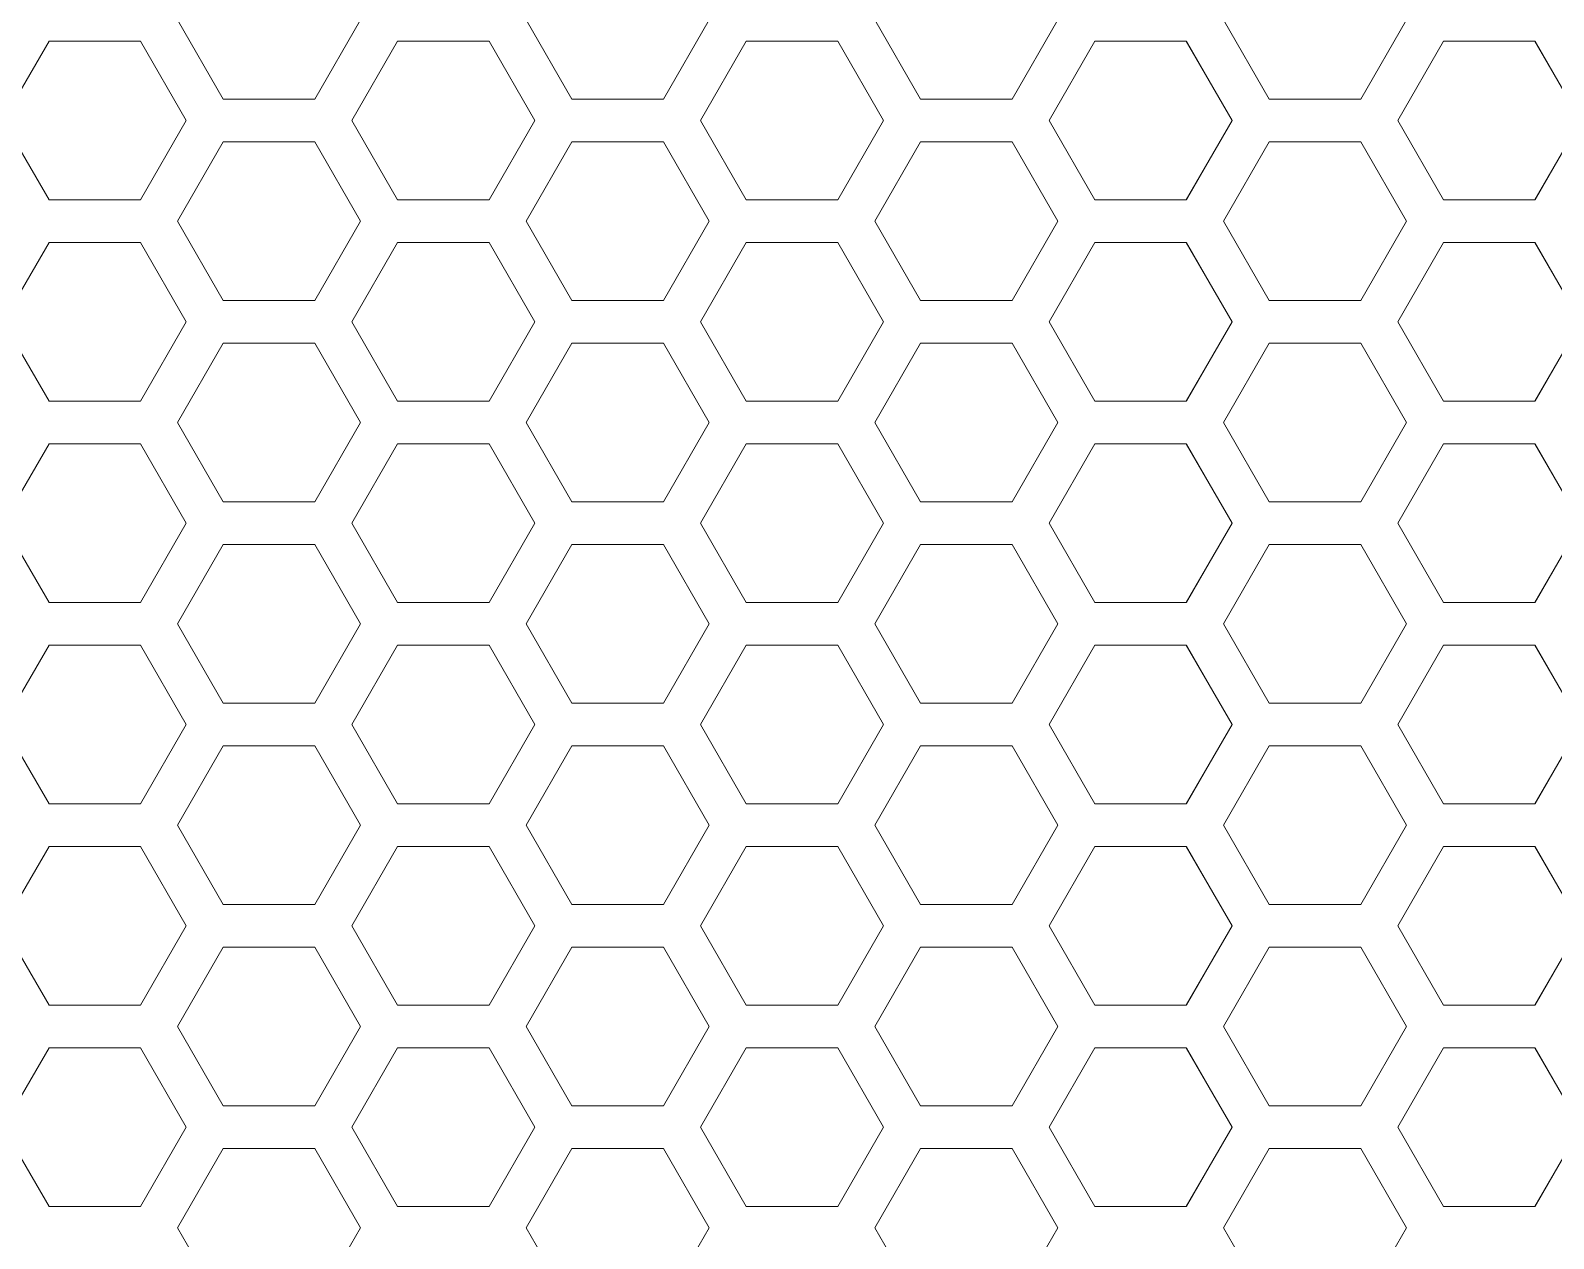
# Model space of a CAD drawing. Header units: millimetres. Extents: x 0 to 140, y -17 to 195.
# Drawn here: x 121.81 to 126.341, y 48.93 to 52.524 of the extents above; entities that cross this region are included whole.
import ezdxf

# ---------------------------------------------------------------- set-up
doc = ezdxf.new("R2010")
doc.units = ezdxf.units.MM
doc.layers.add('4203-42785_1_0', color=7, linetype='Continuous')

# ---------------------------------------------------------------- blocks, each defined once
blk = doc.blocks.new('a')
at = {"layer": '4203-42785_1_0', "color": 0, "linetype": 'ByBlock', "lineweight": 9}
for p, q in [((1506.8194, 385.2638), (1506.9262, 385.0789)), ((1507.1396, 385.0789), (1507.2464, 385.2638)), ((1507.6327, 385.2638), (1507.7395, 385.0789)), ((1507.9529, 385.0789), (1508.0596, 385.2638)), ((1508.446, 385.2638), (1508.5527, 385.0789)), ((1508.7661, 385.0789), (1508.8728, 385.2638)), ((1509.2593, 385.2638), (1509.366, 385.0789)), ((1509.5794, 385.0789), (1509.6862, 385.2638)), ((1511.6991, 385.2638), (1511.8058, 385.0789)), ((1512.0192, 385.0789), (1512.1259, 385.2638)), ((1512.5124, 385.2638), (1512.6191, 385.0789)), ((1512.8325, 385.0789), (1512.9393, 385.2638)), ((1513.3256, 385.2638), (1513.4323, 385.0789)), ((1513.6457, 385.0789), (1513.7524, 385.2638)), ((1514.1389, 385.2638), (1514.2456, 385.0789)), ((1514.459, 385.0789), (1514.5657, 385.2638)), ((1507.3328, 385.2139), (1507.2261, 385.029)), ((1507.5463, 385.2139), (1507.3328, 385.2139)), ((1507.653, 385.029), (1507.5463, 385.2139)), ((1508.1461, 385.2139), (1508.0394, 385.029)), ((1508.3595, 385.2139), (1508.1461, 385.2139)), ((1508.4662, 385.029), (1508.3595, 385.2139)), ((1508.9594, 385.2139), (1508.8527, 385.029)), ((1509.1728, 385.2139), (1508.9594, 385.2139)), ((1509.2795, 385.029), (1509.1728, 385.2139)), ((1509.7726, 385.2139), (1509.6659, 385.029)), ((1509.9861, 385.2139), (1509.7726, 385.2139)), ((1510.0928, 385.029), (1509.9861, 385.2139)), ((1511.3992, 385.2139), (1511.2925, 385.029)), ((1511.6126, 385.2139), (1511.3992, 385.2139)), ((1511.7193, 385.029), (1511.6126, 385.2139)), ((1512.2124, 385.2139), (1512.1057, 385.029)), ((1512.4259, 385.2139), (1512.2124, 385.2139)), ((1512.5326, 385.029), (1512.4259, 385.2139)), ((1513.0257, 385.2139), (1512.919, 385.029)), ((1513.2391, 385.2139), (1513.0257, 385.2139)), ((1513.3458, 385.029), (1513.2391, 385.2139)), ((1513.8389, 385.2139), (1513.7322, 385.029)), ((1514.0523, 385.2139), (1513.8389, 385.2139)), ((1514.1591, 385.029), (1514.0523, 385.2139)), ((1514.6522, 385.2139), (1514.5455, 385.029)), ((1514.8656, 385.2139), (1514.6522, 385.2139)), ((1514.9724, 385.029), (1514.8656, 385.2139)), ((1506.9262, 385.0789), (1507.1396, 385.0789)), ((1507.7395, 385.0789), (1507.9529, 385.0789)), ((1508.5527, 385.0789), (1508.7661, 385.0789)), ((1509.366, 385.0789), (1509.5794, 385.0789)), ((1511.8058, 385.0789), (1512.0192, 385.0789)), ((1512.6191, 385.0789), (1512.8325, 385.0789)), ((1513.4323, 385.0789), (1513.6457, 385.0789)), ((1514.2456, 385.0789), (1514.459, 385.0789)), ((1507.2261, 385.029), (1507.3328, 384.8441)), ((1507.5463, 384.8441), (1507.653, 385.029)), ((1508.0394, 385.029), (1508.1461, 384.8441)), ((1508.3595, 384.8441), (1508.4662, 385.029)), ((1508.8527, 385.029), (1508.9594, 384.8441)), ((1509.1728, 384.8441), (1509.2795, 385.029)), ((1509.6659, 385.029), (1509.7726, 384.8441)), ((1509.9861, 384.8441), (1510.0928, 385.029)), ((1511.2925, 385.029), (1511.3992, 384.8441)), ((1511.6126, 384.8441), (1511.7193, 385.029)), ((1512.1057, 385.029), (1512.2124, 384.8441)), ((1512.4259, 384.8441), (1512.5326, 385.029)), ((1512.919, 385.029), (1513.0257, 384.8441)), ((1513.2391, 384.8441), (1513.3458, 385.029)), ((1513.7322, 385.029), (1513.8389, 384.8441)), ((1514.0523, 384.8441), (1514.1591, 385.029)), ((1514.5455, 385.029), (1514.6522, 384.8441)), ((1514.8656, 384.8441), (1514.9724, 385.029)), ((1506.9262, 384.9791), (1506.8194, 384.7942)), ((1507.1396, 384.9791), (1506.9262, 384.9791)), ((1507.2464, 384.7942), (1507.1396, 384.9791)), ((1507.7395, 384.9791), (1507.6327, 384.7942)), ((1507.9529, 384.9791), (1507.7395, 384.9791)), ((1508.0596, 384.7942), (1507.9529, 384.9791)), ((1508.5527, 384.9791), (1508.446, 384.7942)), ((1508.7661, 384.9791), (1508.5527, 384.9791)), ((1508.8728, 384.7942), (1508.7661, 384.9791)), ((1509.366, 384.9791), (1509.2593, 384.7942)), ((1509.5794, 384.9791), (1509.366, 384.9791)), ((1509.6862, 384.7942), (1509.5794, 384.9791)), ((1511.8058, 384.9791), (1511.6991, 384.7942)), ((1512.0192, 384.9791), (1511.8058, 384.9791)), ((1512.1259, 384.7942), (1512.0192, 384.9791)), ((1512.6191, 384.9791), (1512.5124, 384.7942)), ((1512.8325, 384.9791), (1512.6191, 384.9791)), ((1512.9393, 384.7942), (1512.8325, 384.9791)), ((1513.4323, 384.9791), (1513.3256, 384.7942)), ((1513.6457, 384.9791), (1513.4323, 384.9791)), ((1513.7524, 384.7942), (1513.6457, 384.9791)), ((1514.2456, 384.9791), (1514.1389, 384.7942)), ((1514.459, 384.9791), (1514.2456, 384.9791)), ((1514.5657, 384.7942), (1514.459, 384.9791)), ((1507.3328, 384.8441), (1507.5463, 384.8441)), ((1508.1461, 384.8441), (1508.3595, 384.8441)), ((1508.9594, 384.8441), (1509.1728, 384.8441)), ((1509.7726, 384.8441), (1509.9861, 384.8441)), ((1511.3992, 384.8441), (1511.6126, 384.8441)), ((1512.2124, 384.8441), (1512.4259, 384.8441)), ((1513.0257, 384.8441), (1513.2391, 384.8441)), ((1513.8389, 384.8441), (1514.0523, 384.8441)), ((1514.6522, 384.8441), (1514.8656, 384.8441)), ((1506.8194, 384.7942), (1506.9262, 384.6094)), ((1507.1396, 384.6094), (1507.2464, 384.7942)), ((1507.6327, 384.7942), (1507.7395, 384.6094)), ((1507.9529, 384.6094), (1508.0596, 384.7942)), ((1508.446, 384.7942), (1508.5527, 384.6094)), ((1508.7661, 384.6094), (1508.8728, 384.7942)), ((1509.2593, 384.7942), (1509.366, 384.6094)), ((1509.5794, 384.6094), (1509.6862, 384.7942)), ((1511.6991, 384.7942), (1511.8058, 384.6094)), ((1512.0192, 384.6094), (1512.1259, 384.7942)), ((1512.5124, 384.7942), (1512.6191, 384.6094)), ((1512.8325, 384.6094), (1512.9393, 384.7942)), ((1513.3256, 384.7942), (1513.4323, 384.6094)), ((1513.6457, 384.6094), (1513.7524, 384.7942)), ((1514.1389, 384.7942), (1514.2456, 384.6094)), ((1514.459, 384.6094), (1514.5657, 384.7942)), ((1507.3328, 384.7443), (1507.2261, 384.5595)), ((1507.5463, 384.7443), (1507.3328, 384.7443)), ((1507.653, 384.5595), (1507.5463, 384.7443)), ((1508.1461, 384.7443), (1508.0394, 384.5595)), ((1508.3595, 384.7443), (1508.1461, 384.7443)), ((1508.4662, 384.5595), (1508.3595, 384.7443)), ((1508.9594, 384.7443), (1508.8527, 384.5595)), ((1509.1728, 384.7443), (1508.9594, 384.7443)), ((1509.2795, 384.5595), (1509.1728, 384.7443)), ((1509.7726, 384.7443), (1509.6659, 384.5595)), ((1509.9861, 384.7443), (1509.7726, 384.7443)), ((1510.0928, 384.5595), (1509.9861, 384.7443)), ((1511.3992, 384.7443), (1511.2925, 384.5595)), ((1511.6126, 384.7443), (1511.3992, 384.7443)), ((1511.7193, 384.5595), (1511.6126, 384.7443)), ((1512.2124, 384.7443), (1512.1057, 384.5595)), ((1512.4259, 384.7443), (1512.2124, 384.7443)), ((1512.5326, 384.5595), (1512.4259, 384.7443)), ((1513.0257, 384.7443), (1512.919, 384.5595)), ((1513.2391, 384.7443), (1513.0257, 384.7443)), ((1513.3458, 384.5595), (1513.2391, 384.7443)), ((1513.8389, 384.7443), (1513.7322, 384.5595)), ((1514.0523, 384.7443), (1513.8389, 384.7443)), ((1514.1591, 384.5595), (1514.0523, 384.7443)), ((1514.6522, 384.7443), (1514.5455, 384.5595)), ((1514.8656, 384.7443), (1514.6522, 384.7443)), ((1514.9724, 384.5595), (1514.8656, 384.7443)), ((1506.9262, 384.6094), (1507.1396, 384.6094)), ((1507.7395, 384.6094), (1507.9529, 384.6094)), ((1508.5527, 384.6094), (1508.7661, 384.6094)), ((1509.366, 384.6094), (1509.5794, 384.6094)), ((1511.8058, 384.6094), (1512.0192, 384.6094)), ((1512.6191, 384.6094), (1512.8325, 384.6094)), ((1513.4323, 384.6094), (1513.6457, 384.6094)), ((1514.2456, 384.6094), (1514.459, 384.6094)), ((1507.2261, 384.5595), (1507.3328, 384.3746)), ((1507.5463, 384.3746), (1507.653, 384.5595)), ((1508.0394, 384.5595), (1508.1461, 384.3746)), ((1508.3595, 384.3746), (1508.4662, 384.5595)), ((1508.8527, 384.5595), (1508.9594, 384.3746)), ((1509.1728, 384.3746), (1509.2795, 384.5595)), ((1509.6659, 384.5595), (1509.7726, 384.3746)), ((1509.9861, 384.3746), (1510.0928, 384.5595)), ((1511.2925, 384.5595), (1511.3992, 384.3746)), ((1511.6126, 384.3746), (1511.7193, 384.5595)), ((1512.1057, 384.5595), (1512.2124, 384.3746)), ((1512.4259, 384.3746), (1512.5326, 384.5595)), ((1512.919, 384.5595), (1513.0257, 384.3746)), ((1513.2391, 384.3746), (1513.3458, 384.5595)), ((1513.7322, 384.5595), (1513.8389, 384.3746)), ((1514.0523, 384.3746), (1514.1591, 384.5595)), ((1514.5455, 384.5595), (1514.6522, 384.3746)), ((1514.8656, 384.3746), (1514.9724, 384.5595)), ((1506.9262, 384.5095), (1506.8194, 384.3247)), ((1507.1396, 384.5095), (1506.9262, 384.5095)), ((1507.2464, 384.3247), (1507.1396, 384.5095)), ((1507.7395, 384.5095), (1507.6327, 384.3247)), ((1507.9529, 384.5095), (1507.7395, 384.5095)), ((1508.0596, 384.3247), (1507.9529, 384.5095)), ((1508.5527, 384.5095), (1508.446, 384.3247)), ((1508.7661, 384.5095), (1508.5527, 384.5095)), ((1508.8728, 384.3247), (1508.7661, 384.5095)), ((1509.366, 384.5095), (1509.2593, 384.3247)), ((1509.5794, 384.5095), (1509.366, 384.5095)), ((1509.6862, 384.3247), (1509.5794, 384.5095)), ((1511.8058, 384.5095), (1511.6991, 384.3247)), ((1512.0192, 384.5095), (1511.8058, 384.5095)), ((1512.1259, 384.3247), (1512.0192, 384.5095)), ((1512.6191, 384.5095), (1512.5124, 384.3247)), ((1512.8325, 384.5095), (1512.6191, 384.5095)), ((1512.9393, 384.3247), (1512.8325, 384.5095)), ((1513.4323, 384.5095), (1513.3256, 384.3247)), ((1513.6457, 384.5095), (1513.4323, 384.5095)), ((1513.7524, 384.3247), (1513.6457, 384.5095)), ((1514.2456, 384.5095), (1514.1389, 384.3247)), ((1514.459, 384.5095), (1514.2456, 384.5095)), ((1514.5657, 384.3247), (1514.459, 384.5095)), ((1507.3328, 384.3746), (1507.5463, 384.3746)), ((1508.1461, 384.3746), (1508.3595, 384.3746)), ((1508.9594, 384.3746), (1509.1728, 384.3746)), ((1509.7726, 384.3746), (1509.9861, 384.3746)), ((1511.3992, 384.3746), (1511.6126, 384.3746)), ((1512.2124, 384.3746), (1512.4259, 384.3746)), ((1513.0257, 384.3746), (1513.2391, 384.3746)), ((1513.8389, 384.3746), (1514.0523, 384.3746)), ((1514.6522, 384.3746), (1514.8656, 384.3746)), ((1506.8194, 384.3247), (1506.9262, 384.1398)), ((1507.1396, 384.1398), (1507.2464, 384.3247)), ((1507.6327, 384.3247), (1507.7395, 384.1398)), ((1507.9529, 384.1398), (1508.0596, 384.3247)), ((1508.446, 384.3247), (1508.5527, 384.1398)), ((1508.7661, 384.1398), (1508.8728, 384.3247)), ((1509.2593, 384.3247), (1509.366, 384.1398)), ((1509.5794, 384.1398), (1509.6862, 384.3247)), ((1511.6991, 384.3247), (1511.8058, 384.1398)), ((1512.0192, 384.1398), (1512.1259, 384.3247)), ((1512.5124, 384.3247), (1512.6191, 384.1398)), ((1512.8325, 384.1398), (1512.9393, 384.3247)), ((1513.3256, 384.3247), (1513.4323, 384.1398)), ((1513.6457, 384.1398), (1513.7524, 384.3247)), ((1514.1389, 384.3247), (1514.2456, 384.1398)), ((1514.459, 384.1398), (1514.5657, 384.3247)), ((1507.3328, 384.2748), (1507.2261, 384.0899)), ((1507.5463, 384.2748), (1507.3328, 384.2748)), ((1507.653, 384.0899), (1507.5463, 384.2748)), ((1508.1461, 384.2748), (1508.0394, 384.0899)), ((1508.3595, 384.2748), (1508.1461, 384.2748)), ((1508.4662, 384.0899), (1508.3595, 384.2748)), ((1508.9594, 384.2748), (1508.8527, 384.0899)), ((1509.1728, 384.2748), (1508.9594, 384.2748)), ((1509.2795, 384.0899), (1509.1728, 384.2748)), ((1509.7726, 384.2748), (1509.6659, 384.0899)), ((1509.9861, 384.2748), (1509.7726, 384.2748)), ((1510.0928, 384.0899), (1509.9861, 384.2748)), ((1511.3992, 384.2748), (1511.2925, 384.0899)), ((1511.6126, 384.2748), (1511.3992, 384.2748)), ((1511.7193, 384.0899), (1511.6126, 384.2748)), ((1512.2124, 384.2748), (1512.1057, 384.0899)), ((1512.4259, 384.2748), (1512.2124, 384.2748)), ((1512.5326, 384.0899), (1512.4259, 384.2748)), ((1513.0257, 384.2748), (1512.919, 384.0899)), ((1513.2391, 384.2748), (1513.0257, 384.2748)), ((1513.3458, 384.0899), (1513.2391, 384.2748)), ((1513.8389, 384.2748), (1513.7322, 384.0899)), ((1514.0523, 384.2748), (1513.8389, 384.2748)), ((1514.1591, 384.0899), (1514.0523, 384.2748)), ((1514.6522, 384.2748), (1514.5455, 384.0899)), ((1514.8656, 384.2748), (1514.6522, 384.2748)), ((1514.9724, 384.0899), (1514.8656, 384.2748)), ((1506.9262, 384.1398), (1507.1396, 384.1398)), ((1507.7395, 384.1398), (1507.9529, 384.1398)), ((1508.5527, 384.1398), (1508.7661, 384.1398)), ((1509.366, 384.1398), (1509.5794, 384.1398)), ((1511.8058, 384.1398), (1512.0192, 384.1398)), ((1512.6191, 384.1398), (1512.8325, 384.1398)), ((1513.4323, 384.1398), (1513.6457, 384.1398)), ((1514.2456, 384.1398), (1514.459, 384.1398)), ((1507.2261, 384.0899), (1507.3328, 383.905)), ((1507.5463, 383.905), (1507.653, 384.0899)), ((1508.0394, 384.0899), (1508.1461, 383.905)), ((1508.3595, 383.905), (1508.4662, 384.0899)), ((1508.8527, 384.0899), (1508.9594, 383.905)), ((1509.1728, 383.905), (1509.2795, 384.0899)), ((1509.6659, 384.0899), (1509.7726, 383.905)), ((1509.9861, 383.905), (1510.0928, 384.0899)), ((1511.2925, 384.0899), (1511.3992, 383.905)), ((1511.6126, 383.905), (1511.7193, 384.0899)), ((1512.1057, 384.0899), (1512.2124, 383.905)), ((1512.4259, 383.905), (1512.5326, 384.0899)), ((1512.919, 384.0899), (1513.0257, 383.905)), ((1513.2391, 383.905), (1513.3458, 384.0899)), ((1513.7322, 384.0899), (1513.8389, 383.905)), ((1514.0523, 383.905), (1514.1591, 384.0899)), ((1514.5455, 384.0899), (1514.6522, 383.905)), ((1514.8656, 383.905), (1514.9724, 384.0899)), ((1506.9262, 384.04), (1506.8194, 383.8551)), ((1507.1396, 384.04), (1506.9262, 384.04)), ((1507.2464, 383.8551), (1507.1396, 384.04)), ((1507.7395, 384.04), (1507.6327, 383.8551)), ((1507.9529, 384.04), (1507.7395, 384.04)), ((1508.0596, 383.8551), (1507.9529, 384.04)), ((1508.5527, 384.04), (1508.446, 383.8551)), ((1508.7661, 384.04), (1508.5527, 384.04)), ((1508.8728, 383.8551), (1508.7661, 384.04)), ((1509.366, 384.04), (1509.2593, 383.8551)), ((1509.5794, 384.04), (1509.366, 384.04)), ((1509.6862, 383.8551), (1509.5794, 384.04)), ((1511.8058, 384.04), (1511.6991, 383.8551)), ((1512.0192, 384.04), (1511.8058, 384.04)), ((1512.1259, 383.8551), (1512.0192, 384.04)), ((1512.6191, 384.04), (1512.5124, 383.8551)), ((1512.8325, 384.04), (1512.6191, 384.04)), ((1512.9393, 383.8551), (1512.8325, 384.04)), ((1513.4323, 384.04), (1513.3256, 383.8551)), ((1513.6457, 384.04), (1513.4323, 384.04)), ((1513.7524, 383.8551), (1513.6457, 384.04)), ((1514.2456, 384.04), (1514.1389, 383.8551)), ((1514.459, 384.04), (1514.2456, 384.04)), ((1514.5657, 383.8551), (1514.459, 384.04)), ((1507.3328, 383.905), (1507.5463, 383.905)), ((1508.1461, 383.905), (1508.3595, 383.905)), ((1508.9594, 383.905), (1509.1728, 383.905)), ((1509.7726, 383.905), (1509.9861, 383.905)), ((1511.3992, 383.905), (1511.6126, 383.905)), ((1512.2124, 383.905), (1512.4259, 383.905)), ((1513.0257, 383.905), (1513.2391, 383.905)), ((1513.8389, 383.905), (1514.0523, 383.905)), ((1514.6522, 383.905), (1514.8656, 383.905)), ((1506.8194, 383.8551), (1506.9262, 383.6703)), ((1507.1396, 383.6703), (1507.2464, 383.8551)), ((1507.6327, 383.8551), (1507.7395, 383.6703)), ((1507.9529, 383.6703), (1508.0596, 383.8551)), ((1508.446, 383.8551), (1508.5527, 383.6703)), ((1508.7661, 383.6703), (1508.8728, 383.8551)), ((1509.2593, 383.8551), (1509.366, 383.6703)), ((1509.5794, 383.6703), (1509.6862, 383.8551)), ((1511.6991, 383.8551), (1511.8058, 383.6703)), ((1512.0192, 383.6703), (1512.1259, 383.8551)), ((1512.5124, 383.8551), (1512.6191, 383.6703)), ((1512.8325, 383.6703), (1512.9393, 383.8551)), ((1513.3256, 383.8551), (1513.4323, 383.6703)), ((1513.6457, 383.6703), (1513.7524, 383.8551)), ((1514.1389, 383.8551), (1514.2456, 383.6703)), ((1514.459, 383.6703), (1514.5657, 383.8551)), ((1507.3328, 383.8052), (1507.2261, 383.6204)), ((1507.5463, 383.8052), (1507.3328, 383.8052)), ((1507.653, 383.6204), (1507.5463, 383.8052)), ((1508.1461, 383.8052), (1508.0394, 383.6204)), ((1508.3595, 383.8052), (1508.1461, 383.8052)), ((1508.4662, 383.6204), (1508.3595, 383.8052)), ((1508.9594, 383.8052), (1508.8527, 383.6204)), ((1509.1728, 383.8052), (1508.9594, 383.8052)), ((1509.2795, 383.6204), (1509.1728, 383.8052)), ((1509.7726, 383.8052), (1509.6659, 383.6204)), ((1509.9861, 383.8052), (1509.7726, 383.8052)), ((1510.0928, 383.6204), (1509.9861, 383.8052)), ((1511.3992, 383.8052), (1511.2925, 383.6204)), ((1511.6126, 383.8052), (1511.3992, 383.8052)), ((1511.7193, 383.6204), (1511.6126, 383.8052)), ((1512.2124, 383.8052), (1512.1057, 383.6204)), ((1512.4259, 383.8052), (1512.2124, 383.8052)), ((1512.5326, 383.6204), (1512.4259, 383.8052)), ((1513.0257, 383.8052), (1512.919, 383.6204)), ((1513.2391, 383.8052), (1513.0257, 383.8052)), ((1513.3458, 383.6204), (1513.2391, 383.8052)), ((1513.8389, 383.8052), (1513.7322, 383.6204)), ((1514.0523, 383.8052), (1513.8389, 383.8052)), ((1514.1591, 383.6204), (1514.0523, 383.8052)), ((1514.6522, 383.8052), (1514.5455, 383.6204)), ((1514.8656, 383.8052), (1514.6522, 383.8052)), ((1514.9724, 383.6204), (1514.8656, 383.8052)), ((1506.9262, 383.6703), (1507.1396, 383.6703)), ((1507.7395, 383.6703), (1507.9529, 383.6703)), ((1508.5527, 383.6703), (1508.7661, 383.6703)), ((1509.366, 383.6703), (1509.5794, 383.6703)), ((1511.8058, 383.6703), (1512.0192, 383.6703)), ((1512.6191, 383.6703), (1512.8325, 383.6703)), ((1513.4323, 383.6703), (1513.6457, 383.6703)), ((1514.2456, 383.6703), (1514.459, 383.6703)), ((1507.2261, 383.6204), (1507.3328, 383.4355)), ((1507.5463, 383.4355), (1507.653, 383.6204)), ((1508.0394, 383.6204), (1508.1461, 383.4355)), ((1508.3595, 383.4355), (1508.4662, 383.6204)), ((1508.8527, 383.6204), (1508.9594, 383.4355)), ((1509.1728, 383.4355), (1509.2795, 383.6204)), ((1509.6659, 383.6204), (1509.7726, 383.4355)), ((1509.9861, 383.4355), (1510.0928, 383.6204)), ((1511.2925, 383.6204), (1511.3992, 383.4355)), ((1511.6126, 383.4355), (1511.7193, 383.6204)), ((1512.1057, 383.6204), (1512.2124, 383.4355)), ((1512.4259, 383.4355), (1512.5326, 383.6204)), ((1512.919, 383.6204), (1513.0257, 383.4355)), ((1513.2391, 383.4355), (1513.3458, 383.6204)), ((1513.7322, 383.6204), (1513.8389, 383.4355)), ((1514.0523, 383.4355), (1514.1591, 383.6204)), ((1514.5455, 383.6204), (1514.6522, 383.4355)), ((1514.8656, 383.4355), (1514.9724, 383.6204)), ((1506.9262, 383.5705), (1506.8194, 383.3856)), ((1507.1396, 383.5705), (1506.9262, 383.5705)), ((1507.2464, 383.3856), (1507.1396, 383.5705)), ((1507.7395, 383.5705), (1507.6327, 383.3856)), ((1507.9529, 383.5705), (1507.7395, 383.5705)), ((1508.0596, 383.3856), (1507.9529, 383.5705)), ((1508.5527, 383.5705), (1508.446, 383.3856)), ((1508.7661, 383.5705), (1508.5527, 383.5705)), ((1508.8728, 383.3856), (1508.7661, 383.5705)), ((1509.366, 383.5705), (1509.2593, 383.3856)), ((1509.5794, 383.5705), (1509.366, 383.5705)), ((1509.6862, 383.3856), (1509.5794, 383.5705)), ((1511.8058, 383.5705), (1511.6991, 383.3856)), ((1512.0192, 383.5705), (1511.8058, 383.5705)), ((1512.1259, 383.3856), (1512.0192, 383.5705)), ((1512.6191, 383.5705), (1512.5124, 383.3856)), ((1512.8325, 383.5705), (1512.6191, 383.5705)), ((1512.9393, 383.3856), (1512.8325, 383.5705)), ((1513.4323, 383.5705), (1513.3256, 383.3856)), ((1513.6457, 383.5705), (1513.4323, 383.5705)), ((1513.7524, 383.3856), (1513.6457, 383.5705)), ((1514.2456, 383.5705), (1514.1389, 383.3856)), ((1514.459, 383.5705), (1514.2456, 383.5705)), ((1514.5657, 383.3856), (1514.459, 383.5705)), ((1507.3328, 383.4355), (1507.5463, 383.4355)), ((1508.1461, 383.4355), (1508.3595, 383.4355)), ((1508.9594, 383.4355), (1509.1728, 383.4355)), ((1509.7726, 383.4355), (1509.9861, 383.4355)), ((1511.3992, 383.4355), (1511.6126, 383.4355)), ((1512.2124, 383.4355), (1512.4259, 383.4355)), ((1513.0257, 383.4355), (1513.2391, 383.4355)), ((1513.8389, 383.4355), (1514.0523, 383.4355)), ((1514.6522, 383.4355), (1514.8656, 383.4355)), ((1506.8194, 383.3856), (1506.9262, 383.2007)), ((1507.1396, 383.2007), (1507.2464, 383.3856)), ((1507.6327, 383.3856), (1507.7395, 383.2007)), ((1507.9529, 383.2007), (1508.0596, 383.3856)), ((1508.446, 383.3856), (1508.5527, 383.2007)), ((1508.7661, 383.2007), (1508.8728, 383.3856)), ((1509.2593, 383.3856), (1509.366, 383.2007)), ((1509.5794, 383.2007), (1509.6862, 383.3856)), ((1511.6991, 383.3856), (1511.8058, 383.2007)), ((1512.0192, 383.2007), (1512.1259, 383.3856)), ((1512.5124, 383.3856), (1512.6191, 383.2007)), ((1512.8325, 383.2007), (1512.9393, 383.3856)), ((1513.3256, 383.3856), (1513.4323, 383.2007)), ((1513.6457, 383.2007), (1513.7524, 383.3856)), ((1514.1389, 383.3856), (1514.2456, 383.2007)), ((1514.459, 383.2007), (1514.5657, 383.3856)), ((1507.3328, 383.3357), (1507.2261, 383.1508)), ((1507.5463, 383.3357), (1507.3328, 383.3357)), ((1507.653, 383.1508), (1507.5463, 383.3357)), ((1508.1461, 383.3357), (1508.0394, 383.1508)), ((1508.3595, 383.3357), (1508.1461, 383.3357)), ((1508.4662, 383.1508), (1508.3595, 383.3357)), ((1508.9594, 383.3357), (1508.8527, 383.1508)), ((1509.1728, 383.3357), (1508.9594, 383.3357)), ((1509.2795, 383.1508), (1509.1728, 383.3357)), ((1509.7726, 383.3357), (1509.6659, 383.1508)), ((1509.9861, 383.3357), (1509.7726, 383.3357)), ((1510.0928, 383.1508), (1509.9861, 383.3357)), ((1511.3992, 383.3357), (1511.2925, 383.1508)), ((1511.6126, 383.3357), (1511.3992, 383.3357)), ((1511.7193, 383.1508), (1511.6126, 383.3357)), ((1512.2124, 383.3357), (1512.1057, 383.1508)), ((1512.4259, 383.3357), (1512.2124, 383.3357)), ((1512.5326, 383.1508), (1512.4259, 383.3357)), ((1513.0257, 383.3357), (1512.919, 383.1508)), ((1513.2391, 383.3357), (1513.0257, 383.3357)), ((1513.3458, 383.1508), (1513.2391, 383.3357)), ((1513.8389, 383.3357), (1513.7322, 383.1508)), ((1514.0523, 383.3357), (1513.8389, 383.3357)), ((1514.1591, 383.1508), (1514.0523, 383.3357)), ((1514.6522, 383.3357), (1514.5455, 383.1508)), ((1514.8656, 383.3357), (1514.6522, 383.3357)), ((1514.9724, 383.1508), (1514.8656, 383.3357)), ((1506.9262, 383.2007), (1507.1396, 383.2007)), ((1507.7395, 383.2007), (1507.9529, 383.2007)), ((1508.5527, 383.2007), (1508.7661, 383.2007)), ((1509.366, 383.2007), (1509.5794, 383.2007)), ((1511.8058, 383.2007), (1512.0192, 383.2007)), ((1512.6191, 383.2007), (1512.8325, 383.2007)), ((1513.4323, 383.2007), (1513.6457, 383.2007)), ((1514.2456, 383.2007), (1514.459, 383.2007)), ((1507.2261, 383.1508), (1507.3328, 382.966)), ((1507.5463, 382.966), (1507.653, 383.1508)), ((1508.0394, 383.1508), (1508.1461, 382.966)), ((1508.3595, 382.966), (1508.4662, 383.1508)), ((1508.8527, 383.1508), (1508.9594, 382.966)), ((1509.1728, 382.966), (1509.2795, 383.1508)), ((1509.6659, 383.1508), (1509.7726, 382.966)), ((1509.9861, 382.966), (1510.0928, 383.1508)), ((1511.2925, 383.1508), (1511.3992, 382.966)), ((1511.6126, 382.966), (1511.7193, 383.1508)), ((1512.1057, 383.1508), (1512.2124, 382.966)), ((1512.4259, 382.966), (1512.5326, 383.1508)), ((1512.919, 383.1508), (1513.0257, 382.966)), ((1513.2391, 382.966), (1513.3458, 383.1508)), ((1513.7322, 383.1508), (1513.8389, 382.966)), ((1514.0523, 382.966), (1514.1591, 383.1508)), ((1514.5455, 383.1508), (1514.6522, 382.966)), ((1514.8656, 382.966), (1514.9724, 383.1508)), ((1506.9262, 383.1009), (1506.8194, 382.916)), ((1507.1396, 383.1009), (1506.9262, 383.1009)), ((1507.2464, 382.916), (1507.1396, 383.1009)), ((1507.7395, 383.1009), (1507.6327, 382.916)), ((1507.9529, 383.1009), (1507.7395, 383.1009)), ((1508.0596, 382.916), (1507.9529, 383.1009)), ((1508.5527, 383.1009), (1508.446, 382.916)), ((1508.7661, 383.1009), (1508.5527, 383.1009)), ((1508.8728, 382.916), (1508.7661, 383.1009)), ((1509.366, 383.1009), (1509.2593, 382.916)), ((1509.5794, 383.1009), (1509.366, 383.1009)), ((1509.6862, 382.916), (1509.5794, 383.1009)), ((1511.8058, 383.1009), (1511.6991, 382.916)), ((1512.0192, 383.1009), (1511.8058, 383.1009)), ((1512.1259, 382.916), (1512.0192, 383.1009)), ((1512.6191, 383.1009), (1512.5124, 382.916)), ((1512.8325, 383.1009), (1512.6191, 383.1009)), ((1512.9393, 382.916), (1512.8325, 383.1009)), ((1513.4323, 383.1009), (1513.3256, 382.916)), ((1513.6457, 383.1009), (1513.4323, 383.1009)), ((1513.7524, 382.916), (1513.6457, 383.1009)), ((1514.2456, 383.1009), (1514.1389, 382.916)), ((1514.459, 383.1009), (1514.2456, 383.1009)), ((1514.5657, 382.916), (1514.459, 383.1009)), ((1507.3328, 382.966), (1507.5463, 382.966)), ((1508.1461, 382.966), (1508.3595, 382.966)), ((1508.9594, 382.966), (1509.1728, 382.966)), ((1509.7726, 382.966), (1509.9861, 382.966)), ((1511.3992, 382.966), (1511.6126, 382.966)), ((1512.2124, 382.966), (1512.4259, 382.966)), ((1513.0257, 382.966), (1513.2391, 382.966)), ((1513.8389, 382.966), (1514.0523, 382.966)), ((1514.6522, 382.966), (1514.8656, 382.966)), ((1506.8194, 382.916), (1506.9262, 382.7312)), ((1507.1396, 382.7312), (1507.2464, 382.916)), ((1507.6327, 382.916), (1507.7395, 382.7312)), ((1507.9529, 382.7312), (1508.0596, 382.916)), ((1508.446, 382.916), (1508.5527, 382.7312)), ((1508.7661, 382.7312), (1508.8728, 382.916)), ((1509.2593, 382.916), (1509.366, 382.7312)), ((1509.5794, 382.7312), (1509.6862, 382.916)), ((1511.6991, 382.916), (1511.8058, 382.7312)), ((1512.0192, 382.7312), (1512.1259, 382.916)), ((1512.5124, 382.916), (1512.6191, 382.7312)), ((1512.8325, 382.7312), (1512.9393, 382.916)), ((1513.3256, 382.916), (1513.4323, 382.7312)), ((1513.6457, 382.7312), (1513.7524, 382.916)), ((1514.1389, 382.916), (1514.2456, 382.7312)), ((1514.459, 382.7312), (1514.5657, 382.916)), ((1507.3328, 382.8661), (1507.2261, 382.6813)), ((1507.5463, 382.8661), (1507.3328, 382.8661)), ((1507.653, 382.6813), (1507.5463, 382.8661)), ((1508.1461, 382.8661), (1508.0394, 382.6813)), ((1508.3595, 382.8661), (1508.1461, 382.8661)), ((1508.4662, 382.6813), (1508.3595, 382.8661)), ((1508.9594, 382.8661), (1508.8527, 382.6813)), ((1509.1728, 382.8661), (1508.9594, 382.8661)), ((1509.2795, 382.6813), (1509.1728, 382.8661)), ((1509.7726, 382.8661), (1509.6659, 382.6813)), ((1509.9861, 382.8661), (1509.7726, 382.8661)), ((1510.0928, 382.6813), (1509.9861, 382.8661)), ((1511.3992, 382.8661), (1511.2925, 382.6813)), ((1511.6126, 382.8661), (1511.3992, 382.8661)), ((1511.7193, 382.6813), (1511.6126, 382.8661)), ((1512.2124, 382.8661), (1512.1057, 382.6813)), ((1512.4259, 382.8661), (1512.2124, 382.8661)), ((1512.5326, 382.6813), (1512.4259, 382.8661)), ((1513.0257, 382.8661), (1512.919, 382.6813)), ((1513.2391, 382.8661), (1513.0257, 382.8661)), ((1513.3458, 382.6813), (1513.2391, 382.8661)), ((1513.8389, 382.8661), (1513.7322, 382.6813)), ((1514.0523, 382.8661), (1513.8389, 382.8661)), ((1514.1591, 382.6813), (1514.0523, 382.8661)), ((1514.6522, 382.8661), (1514.5455, 382.6813)), ((1514.8656, 382.8661), (1514.6522, 382.8661)), ((1514.9724, 382.6813), (1514.8656, 382.8661)), ((1506.9262, 382.7312), (1507.1396, 382.7312)), ((1507.7395, 382.7312), (1507.9529, 382.7312)), ((1508.5527, 382.7312), (1508.7661, 382.7312)), ((1509.366, 382.7312), (1509.5794, 382.7312)), ((1511.8058, 382.7312), (1512.0192, 382.7312)), ((1512.6191, 382.7312), (1512.8325, 382.7312)), ((1513.4323, 382.7312), (1513.6457, 382.7312)), ((1514.2456, 382.7312), (1514.459, 382.7312)), ((1507.2261, 382.6813), (1507.3328, 382.4965)), ((1507.5463, 382.4965), (1507.653, 382.6813)), ((1508.0394, 382.6813), (1508.1461, 382.4965)), ((1508.3595, 382.4965), (1508.4662, 382.6813)), ((1508.8527, 382.6813), (1508.9594, 382.4965)), ((1509.1728, 382.4965), (1509.2795, 382.6813)), ((1509.6659, 382.6813), (1509.7726, 382.4965)), ((1509.9861, 382.4965), (1510.0928, 382.6813)), ((1511.2925, 382.6813), (1511.3992, 382.4965)), ((1511.6126, 382.4965), (1511.7193, 382.6813)), ((1512.1057, 382.6813), (1512.2124, 382.4965)), ((1512.4259, 382.4965), (1512.5326, 382.6813)), ((1512.919, 382.6813), (1513.0257, 382.4965)), ((1513.2391, 382.4965), (1513.3458, 382.6813)), ((1513.7322, 382.6813), (1513.8389, 382.4965)), ((1514.0523, 382.4965), (1514.1591, 382.6813)), ((1514.5455, 382.6813), (1514.6522, 382.4965)), ((1514.8656, 382.4965), (1514.9724, 382.6813)), ((1506.9262, 382.6314), (1506.8194, 382.4466)), ((1507.1396, 382.6314), (1506.9262, 382.6314)), ((1507.2464, 382.4466), (1507.1396, 382.6314)), ((1507.7395, 382.6314), (1507.6327, 382.4466)), ((1507.9529, 382.6314), (1507.7395, 382.6314)), ((1508.0596, 382.4466), (1507.9529, 382.6314)), ((1508.5527, 382.6314), (1508.446, 382.4466)), ((1508.7661, 382.6314), (1508.5527, 382.6314)), ((1508.8728, 382.4466), (1508.7661, 382.6314)), ((1509.366, 382.6314), (1509.2593, 382.4466)), ((1509.5794, 382.6314), (1509.366, 382.6314)), ((1509.6862, 382.4466), (1509.5794, 382.6314)), ((1511.8058, 382.6314), (1511.6991, 382.4466)), ((1512.0192, 382.6314), (1511.8058, 382.6314)), ((1512.1259, 382.4466), (1512.0192, 382.6314)), ((1512.6191, 382.6314), (1512.5124, 382.4466)), ((1512.8325, 382.6314), (1512.6191, 382.6314)), ((1512.9393, 382.4466), (1512.8325, 382.6314)), ((1513.4323, 382.6314), (1513.3256, 382.4466)), ((1513.6457, 382.6314), (1513.4323, 382.6314)), ((1513.7524, 382.4466), (1513.6457, 382.6314)), ((1514.2456, 382.6314), (1514.1389, 382.4466)), ((1514.459, 382.6314), (1514.2456, 382.6314)), ((1514.5657, 382.4466), (1514.459, 382.6314)), ((1507.3328, 382.4965), (1507.5463, 382.4965)), ((1508.1461, 382.4965), (1508.3595, 382.4965)), ((1508.9594, 382.4965), (1509.1728, 382.4965)), ((1509.7726, 382.4965), (1509.9861, 382.4965)), ((1511.3992, 382.4965), (1511.6126, 382.4965)), ((1512.2124, 382.4965), (1512.4259, 382.4965)), ((1513.0257, 382.4965), (1513.2391, 382.4965)), ((1513.8389, 382.4965), (1514.0523, 382.4965)), ((1514.6522, 382.4965), (1514.8656, 382.4965)), ((1506.8194, 382.4466), (1506.9262, 382.2617)), ((1507.1396, 382.2617), (1507.2464, 382.4466)), ((1507.6327, 382.4466), (1507.7395, 382.2617)), ((1507.9529, 382.2617), (1508.0596, 382.4466)), ((1508.446, 382.4466), (1508.5527, 382.2617)), ((1508.7661, 382.2617), (1508.8728, 382.4466)), ((1509.2593, 382.4466), (1509.366, 382.2617)), ((1509.5794, 382.2617), (1509.6862, 382.4466)), ((1511.6991, 382.4466), (1511.8058, 382.2617)), ((1512.0192, 382.2617), (1512.1259, 382.4466)), ((1512.5124, 382.4466), (1512.6191, 382.2617)), ((1512.8325, 382.2617), (1512.9393, 382.4466)), ((1513.3256, 382.4466), (1513.4323, 382.2617)), ((1513.6457, 382.2617), (1513.7524, 382.4466)), ((1514.1389, 382.4466), (1514.2456, 382.2617)), ((1514.459, 382.2617), (1514.5657, 382.4466))]:
    blk.add_line(p, q, dxfattribs=at)

msp = doc.modelspace()

# ---------------------------------------------------------------- block references
at = {"lineweight": 15, "xscale": 1.275468447124703, "yscale": 1.275468447124703, "zscale": 1.275468447124703}
for p in [(-1805.8773, -438.8363), (-1799.6535, -438.8363)]:
    msp.add_blockref('a', p, dxfattribs=at)

doc.saveas('drawing.dxf')
